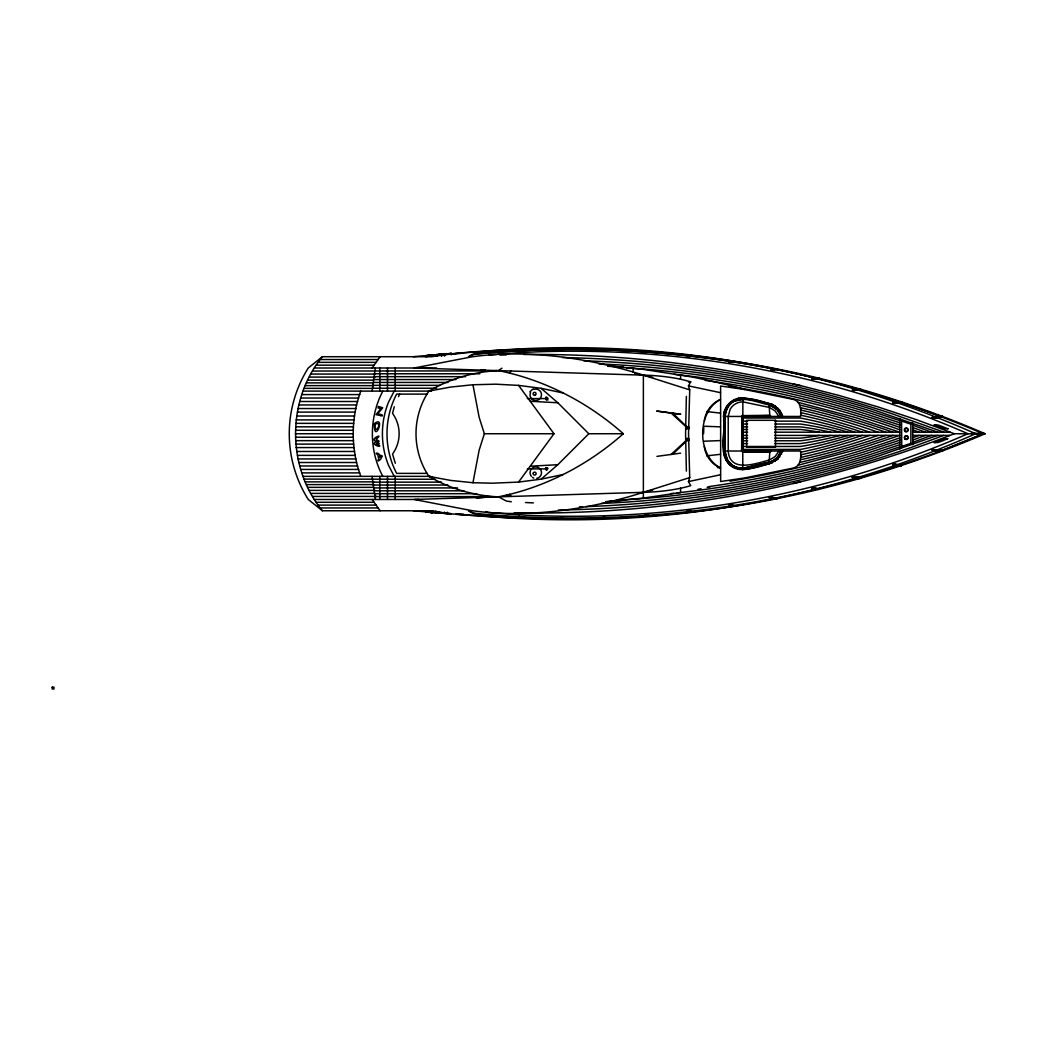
<?xml version="1.0" encoding="UTF-8"?>
<svg xmlns="http://www.w3.org/2000/svg" width="1037" height="1037" viewBox="0 0 1037 1037"><rect width="100%" height="100%" fill="white"/><g stroke="black" fill="none" stroke-linecap="round" stroke-linejoin="round"><path stroke-width="1.5" d="M723.528 451.017L800.538 451.017C801.458 457.343 800.72 466.533 793.02 468.115L744.773 477.94L720.65 481.531L720.611 386.023L744.786 389.536L793.033 399.362C800.72 400.956 801.458 410.121 800.538 416.446L723.528 416.446C726.315 431.846 717.526 451.445 729.244 464.42C740.34 475.516 756.232 465.406 769 464.032L777.633 459.378L782.818 451.017M723.528 440.466L724.967 440.466C724.163 449.721 724.448 461.219 733.937 466.093L733.211 467.389M781.833 451.017L777.063 458.756L769.026 463.059C755.403 467.298 731.279 474.946 725.33 455.645C723.761 443.914 725.381 432.001 724.669 420.192M912.703 442.41L912.716 422.902L910.875 424.198L901.568 421.009L899.727 418.455L899.935 448.982L901.749 446.441L910.875 443.369L912.703 444.692L912.703 442.41L931.459 435.397M769 464.032L769.882 451.017M893.272 464.109L901.749 465.367L892.714 464.68M560.719 518.033L562.961 518.539L560.784 518.215L562.663 518.669L561.043 518.37L562.871 518.176L561.406 517.761M686.377 396.341L685.561 433.738L686.377 471.122M704.266 446.545A26.962 25.342 85.4 0 0 720.482 467.959C696.786 455.891 696.644 411.559 720.495 399.465A26.962 25.212 -83.9 0 0 704.266 420.918M634.657 373.696L643.368 375.148A105.981 44.28 -4.2 0 1 683.733 379.944L690.746 381.785L688.451 385.868L689.722 389.886L688.542 433.738L689.722 477.577L688.451 481.596L690.746 485.679A105.981 44.293 4.2 0 1 643.368 492.329L637.561 493.301M703.579 433.738L703.825 427.322M771.204 498.019L776.817 498.603L770.621 497.527L776.7 498.667C848.227 484.448 918.069 462.321 985.15 433.738C825.906 365.037 649.486 336.895 476.787 353.163A19.262 19.172 -90 0 0 468.581 356.702L468.633 356.909A19.262 19.172 -90 0 1 476.839 353.928C648.306 337.829 823.521 365.335 981.832 433.168L983.245 433.738C824.532 501.947 648.786 529.726 476.787 513.535A19.262 19.094 -90 0 1 468.62 510.554L468.581 510.774A19.262 19.172 -90 0 0 476.787 514.3C576.805 523.542 678.094 518.306 776.622 498.797L776.622 498.136L776.622 498.797L770.841 498.149M814.797 489.321A1001.314 999.253 -58.1 0 1 476.787 515.454A122.897 57.139 0 0 1 431.846 510.761L322.377 510.761C286.679 467.441 286.679 400.036 322.377 356.715L431.846 356.715A192.558 89.519 0 0 1 476.787 352.01A1001.314 1000.122 90 0 1 975.674 433.738A1001.314 999.253 -58.1 0 1 816.326 488.933M519.291 350.778L518.526 350.843L519.952 350.558M360.811 476.359C350.713 449.099 350.713 418.365 360.811 391.105M812.541 379.127L818.906 378.453L811.777 378.985L818.919 378.375L812.282 379.425M742.764 469.826L742.855 401.876L743.775 397.767C733.263 396.99 723.722 405.973 723.528 416.446M444.367 512.032L444.225 513.626L447.232 513.924M429.24 510.593L429.007 512.252L432.39 512.589L426.09 511.876M433.272 511.215C434.27 513.872 427.84 512.848 429.37 510.684M432.805 512.641L432.922 511.332M413.283 510.761A1116.849 1116.784 -90 0 0 436.862 512.641C443.616 512.304 436.629 515.052 435.359 511.293M435.696 512.9L435.89 511.384M436.733 511.539L436.616 512.848L438.897 513.082M436.823 511.371L436.746 512.9L432.805 512.226M439.053 511.565L438.768 513.004M447.128 513.795L447.271 512.2M729.05 361.991L734.507 361.446L729.529 362.444M602.938 517.528L606.036 517.969L603.236 517.891M852.751 476.929L852.608 477.577M519.939 517.191L518.526 516.53L519.848 516.828M562.987 349.132C555.56 350.662 567.732 348.056 561.367 349.78M603.275 349.573C611.921 348.821 597.221 351.673 605.764 349.119L603.184 349.599M605.504 518.046L602.951 517.437L605.53 517.839M649.006 351.802L645.416 351.841L645.571 352.58L649.006 351.802L645.377 352.541M648.747 516.024L645.52 514.87L645.364 515.622L649.006 515.817L645.571 515.635L648.812 516.011L645.52 514.87M691.86 355.665L687.207 356.313L691.86 355.665L689.268 356.106M734.39 506.186L728.985 505.369L734.481 506.095M776.363 369.003L770.66 369.47M770.88 451.017L769.726 452.171L742.764 452.171L741.611 451.017L741.948 415.63L769.726 415.293L770.88 416.446M770.672 498.058L776.622 498.68L770.776 497.41M811.984 488.764L818.919 489.101L812.127 488.025L812.075 488.79L818.88 489.231L812.178 488.777M852.945 389.731L860.606 389.29L852.894 390.547L860.645 389.419L852.583 389.964M852.44 390.093L860.14 389.29L852.505 389.899M852.79 476.942L860.632 478.122L852.531 477.616L860.529 478.057L852.958 476.916M893.051 403.263L901.723 402.058L892.935 402.537L893.207 403.38L901.762 402.187L893.103 402.615M901.594 402.33L892.779 402.654L901.633 402.187M901.594 465.159L893.375 464.783M901.594 465.432L893.427 464.395M941.92 416.265C910.914 419.804 963.243 414.424 932.82 417.146M476.787 353.941A1039.826 1037.726 -90 0 1 941.907 417.03L932.548 417.807M981.832 434.309L941.907 450.447C911.523 448.217 963.529 452.625 932.419 450.006M941.765 450.836L932.38 450.058L932.833 449.552M971.449 433.738L985.15 433.738M984.191 433.842L954.299 433.738L916.215 419.596L877.665 406.802L838.687 395.369L799.32 385.323L759.628 376.677A1155.361 1153.248 90 0 0 523.633 354.473M372.102 391.105L375.342 368.005M432.027 476.813L428.877 476.359L450.564 480.403L472.95 482.723L479.159 450.11L484.357 433.738L479.159 417.367L472.95 384.753L450.564 387.073L428.877 391.105A77.023 77.023 0 0 0 428.877 476.359A154.046 152.387 -90 0 0 498.46 496.853L506.497 501.117L511.345 501.739M860.606 389.562L853.036 389.782L860.516 389.186M724.435 416.446C726.548 392.051 753.251 398.752 769.078 404.534L776.817 408.902L781.561 416.446M781.328 416.446L778.735 411.183L771.878 405.908L772.15 404.339L743.775 397.767M380.76 415.526L380.644 414.528L377.766 413.776L382.692 407.8L378.414 406.439L378.025 407.917L380.864 408.669L375.977 414.67L382.29 415.928M545.708 468.309L546.719 469.839M812.477 488.531L818.841 488.907M770.932 370.079L776.817 368.887M691.796 355.548L687.272 356.028C696.812 353.254 687.79 358.737 687.518 355.872M893.466 403.224L892.935 402.537M394.254 406.776L392.543 413.387A34.662 34.662 0 0 1 392.53 454.063L395.317 463.241M737.826 469.23L738.214 467.804L742.764 468.335L771.852 461.491L776.713 458.38L781.146 451.017M687.181 511.047L691.86 511.811L687.375 511.565L691.601 512.006L687.22 511.435L691.536 511.487L687.492 510.826M770.582 451.017L769.726 451.873L742.764 451.873L741.909 451.017L742.077 416.057L769.726 415.591L770.582 416.446M688.075 427.62C686.559 424.664 685.094 430.355 687.816 428.735M687.881 427.361C689.061 431.898 690.888 424.353 686.274 427.335M729.698 362.341C727.65 359.852 741.753 361.939 729.504 361.706M852.984 476.994L860.516 477.824L852.531 477.111M781.328 451.017L778.761 456.28L771.878 461.634L742.764 468.465M781.561 451.017L776.907 458.6L769.052 462.8M782.144 451.017L777.231 458.95L769.013 463.358C755.714 466.132 736.205 475.426 726.963 460.065C722.62 451.951 725.148 442.475 724.487 433.712C722.53 419.778 724.941 397.962 743.698 398.934M782.481 451.017L777.426 459.158L769.013 463.682C752.071 469.385 726.12 476.152 723.852 451.017C724.5 437.847 722.776 424.509 724.656 411.443C730.774 391.83 755.027 398.921 769.026 403.639C775.339 405.221 780.602 410.211 782.481 416.446M562.871 348.834L561.354 349.171L562.871 349.3M561.056 517.606L562.469 518.474M860.256 477.668C860.71 480.662 842.316 475.244 860.373 478.329M901.101 402.123L893.142 402.499L893.337 403.186M901.231 465.224L892.844 464.226M941.726 416.835C912.793 419.466 961.597 414.372 933.209 417.535L942.296 416.718M941.777 416.576L932.483 417.73M398.532 396.627L399.608 394.099M382.822 391.105C369.016 417.354 368.77 450.175 382.822 476.359M774.367 407.372L775.054 405.934L772.15 404.339M545.851 468.037C544.788 472.963 550.699 465.963 545.605 468.244M778.904 451.017L775.183 456.539L769.648 459.935C756.466 463.319 729.776 473.455 728.22 451.017L728.22 416.446L730.191 409.161A14.609 14.609 0 0 1 742.855 401.863L769.635 407.489L775.145 410.95L778.904 416.446M394.216 391.105L388.473 402.278A84.723 84.723 0 0 0 388.473 465.198L394.216 476.359M770.245 451.147L742.336 451.251L742.194 416.446L770.31 416.446M529.868 391.83L533.109 388.823M545.942 398.039C550.854 405.078 544.658 391.208 546.292 399.828M770.063 451.017L742.479 451.082L742.427 416.446L770.063 416.446M372.102 368.005L380.138 356.715M853.075 477.59L860.567 478.251L853.205 477.474M472.95 482.723L492.147 483.203L518.565 482.088L553.991 433.738L518.565 385.388L495.725 384.183L472.95 384.753M648.942 351.53L645.286 352.489L648.514 351.867M509.569 373.113L511.228 371.039M727.598 407.36C737.1 392.569 756.012 402.447 769.091 404.871L771.878 405.908M781.146 416.446C778.528 412 777.62 408.656 775.054 405.934M812.36 488.699L818.88 489.231M932.639 450.447C951.227 451.069 938.615 452.21 932.794 449.695M506.678 495.012L508 495.543L509.608 494.377A224.044 179.245 -37.8 0 0 623.328 433.738L588.796 433.738L557.828 464.706L541.158 479.146L518.565 482.088M729.244 464.42L730.281 463.383M687.855 440.194C685.211 441.943 686.416 436.188 688.062 439.066M672.741 454.232L687.505 440.025M671.056 454.465L686.701 440.025M437.07 356.028L436.784 354.511L447.673 353.902M322.377 356.715L308.261 368.005A123.234 123.234 0 0 0 308.261 499.471L322.377 510.761M519.783 516.802L518.681 516.97M941.726 416.459L932.924 417.159L942.166 416.42M942.05 416.887L932.82 417.911M376.431 443.784L379.179 441.218L376.003 439.221C385.79 431.69 366.955 440.012 377.196 441.412C367.228 444.808 387.281 449.034 376.431 443.784L379.348 443.538M853.088 390.508L860.516 389.653M428.877 391.105A154.046 152.387 90 0 1 498.46 370.624L501.986 368.174M519.641 350.675L518.746 351.154L519.9 350.61M429.02 355.51L425.494 355.834L429.007 355.315M933.093 449.682L942.309 450.836L932.924 449.578M778.593 411.261L779.85 410.496L782.818 416.446M560.887 349.184L562.598 348.834L560.823 349.249M518.656 351.102L519.524 350.61M726.172 460.519L727.443 459.793L724.967 451.017L724.967 416.446L725.615 411.715L727.702 407.424L726.47 406.673M893.298 464.848L901.62 465.522L893.35 464.77M518.591 351.024L519.485 350.286L518.565 350.649M518.552 350.934L519.446 350.493M645.662 352.567L648.942 351.919M519.278 350.687L519.978 350.35L519.226 350.597M691.666 355.989L687.751 356.598M901.36 465.678L892.831 464.835M441.827 355.808L441.84 354.265M932.924 417.898L942.166 416.887M519.9 350.221L518.98 350.428M912.703 440.116L925.302 435.397M912.703 437.757L919.041 435.397M937.591 435.397L874.995 457.291A1093.737 1091.741 -90 0 1 585.866 506.626M518.617 350.558L519.524 350.221M899.935 437.757L897.485 438.664A993.602 991.8 90 0 1 729.918 481.168M943.67 435.397L911.769 447.232A1116.849 1114.814 -90 0 1 558.399 510.01M954.299 433.738C891.198 458.289 826.009 477.396 759.628 490.799A1155.361 1153.248 -90 0 1 517.385 512.926L514.222 512.822M518.694 350.493L519.576 350.182M797.855 465.315L859.245 448.878L899.857 435.397L878.132 435.384L875.915 436.162A693.209 691.951 -90 0 1 800.538 457.46M885.857 435.397L883.018 436.396A770.232 768.832 -90 0 1 800.408 459.793M869.706 435.397L868.215 435.916A616.185 615.071 -90 0 1 800.538 454.88M893.026 435.397L889.552 436.603A924.291 922.606 -90 0 1 799.734 462.45M862.343 435.397L861.553 435.67A539.162 538.19 -90 0 1 800.538 452.288M743.685 399.245L734.559 401.112L733.924 399.802M562.961 349.197L561.484 349.326M899.935 444.627L869.849 454.647A1039.826 1037.933 -90 0 1 621.15 500.015M899.935 446.804L872.428 455.969A1066.775 1064.83 -90 0 1 601.24 503.476M562.806 349.326L560.991 349.832L562.598 349.3M899.935 442.371L867.217 453.208A1024.413 1022.547 -90 0 1 676.98 492.925M546.784 470.02L547.692 468.685L546.343 467.765M900.388 439.973L864.586 451.769A1009.014 1007.173 -90 0 1 708.375 486.69M689.722 477.577L643.368 492.329A231.07 116.014 -15.5 0 1 539.655 512.602L525.292 513.328A231.07 116.014 -15.5 0 1 471.498 510.58L414.204 499.471L643.368 492.329L652.701 490.06M878.132 435.384L848.072 435.41L844.636 436.434A385.116 384.416 90 0 1 800.538 446.48L742.764 446.48M425.481 511.772L429.214 512.058M840.126 435.41L838.466 435.864A346.604 345.982 -90 0 1 800.538 443.59L774.859 443.59M724.228 455.943L725.628 455.567M780.07 413.737L781.587 413.335M428.294 355.6L426.181 355.561M562.469 349.132L560.771 349.339M603.547 350.286L605.906 349.741M603.625 350.221L605.958 349.689L603.69 350.143M830.754 435.41L828.291 435.981A308.093 307.535 -90 0 1 800.538 440.777L774.859 440.777M605.699 349.767L603.249 350.312L605.634 349.741M793.033 483.514L800.538 481.842M498.46 496.853L509.595 494.364L511.267 496.438M438.184 354.46L440.868 354.395M688.451 481.596L720.482 474.752M541.158 479.146L563.182 474.492M546.434 397.702L547.756 398.143M561.263 349.119L562.547 348.873M606.023 349.43L603.003 349.832M819.373 435.41L818.595 435.553A269.581 269.089 -90 0 1 800.538 438.145L774.859 438.145M444.29 354.2L444.29 355.652M447.725 353.747L444.432 353.85L447.284 353.617M451.212 353.578L447.958 353.76L450.823 353.345M691.796 355.924L687.946 356.378M688.503 382.135L690.746 381.785M605.53 349.365L603.041 349.741L605.841 349.236M605.66 501.688L643.368 498.084L680.57 492.549L680.57 488.155M603.651 349.676L605.906 349.275M649.019 351.724L645.908 352.074M687.362 356.559L691.472 355.963L687.298 356.495M429.098 511.682L432.26 511.993M734.326 361.783L729.076 361.9M656.939 456.371L680.609 453.169M687.233 356.417L691.368 355.872L687.207 356.313M729.763 362.263L734.481 361.654M645.26 351.945L648.553 351.53M770.621 369.859L776.363 369.146L770.595 369.755M812.088 379.438L818.647 378.648L811.984 379.399M451.147 353.41L450.939 354.602M811.906 379.348L818.465 378.57L811.777 378.985M645.325 351.88L648.618 351.491L645.416 351.841M811.841 379.27L818.413 378.518M476.385 498.304L485.407 497.254M645.714 351.854L648.89 351.491M441.684 355.717L441.438 354.097L436.72 354.874M645.623 351.828L648.825 351.465L645.52 351.815M706.819 455.852L720.482 454.31M771.334 369.82L776.856 369.211M812.502 379.231L818.88 378.518M852.92 390.482L860.127 389.653M729.75 361.874L734.481 361.382L729.685 361.796M771.347 369.729L776.882 369.146L771.347 369.626M852.634 390.43L860.256 389.808M811.815 378.894L818.465 378.194L811.867 378.803M860.632 389.497L853.282 390.081M892.87 403.199L901.36 402.576M770.724 369.392L776.493 368.835M729.309 361.719L734.326 361.265M812.477 378.842L818.88 378.246L811.945 378.738M942.296 416.576L933.196 417.431L942.27 416.511M434.425 354.861L436.707 354.654L434.425 354.965M443.758 354.006L441.49 354.187M434.529 356.002L436.81 355.795L434.542 356.093M770.802 369.341L776.7 368.809M892.74 403.043L901.127 402.33M893.401 403.108L901.723 402.33M606.23 501.804L623.431 500.288L612.543 500.923M771.1 369.328L776.765 368.835M932.548 417.263L941.907 416.42M852.466 389.99L860.114 389.355M488.868 354.939L518.565 352.684A989.752 988.572 -80.4 0 1 967.975 433.738A989.752 987.976 -63.6 0 1 518.539 514.793L488.868 512.524A15.399 15.386 0 0 1 485.86 511.565M860.386 389.186L852.647 389.769L860.256 389.044M893.038 402.499L901.684 401.993M440.051 354.369L441.101 354.434M932.743 450.473L942.179 450.836M530.4 466.196L557.828 464.706M703.773 441.231L720.482 440.582M500.028 355.108L506.341 354.913M686.3 440.038C691.018 442.955 688.918 435.397 687.907 440.012M451.121 514.054L448.762 513.756M320.368 359.541L378.129 359.541M318.359 362.354L376.12 362.354M316.35 365.18L374.111 365.18M314.341 368.005L436.668 368.005M312.655 371.039L492.147 370.896A1024.413 1022.547 -90 0 1 496.853 370.572M374.538 373.774L479.859 373.774M310.97 374.059L375.057 374.059M374.137 376.664L465.548 376.664M309.298 377.092L375.031 377.092M373.722 379.555L455.93 379.555M307.613 380.125L373.398 380.125M373.32 382.446L447.906 382.446M306.472 382.873L373.579 382.873M372.918 385.336L439.882 385.336M305.332 385.621L373.735 385.621M372.503 388.227L436.668 388.227M304.191 388.356L372.374 388.369M303.05 391.105L431.301 391.105M427.27 394.099L396.652 394.099C383.794 418.546 383.794 448.917 396.652 473.378L427.27 473.378M301.819 394.578L359.735 394.578M300.821 398.039L358.659 398.039M527.302 398.584L546.564 398.584M299.823 401.5L357.596 401.5M298.812 404.961L356.508 404.961M298.06 408.539L355.872 408.539M297.45 412.104L355.237 412.104M296.789 416.006L354.537 416.006M742.764 418.028L800.538 418.028A462.139 461.296 90 0 1 854.929 432.196M296.115 419.894L353.928 419.894M723.528 420.192L724.967 420.192L724.876 426.946L723.528 426.946M742.764 421.126L747.586 421.126M774.859 421.126L800.538 421.126A385.116 384.416 90 0 1 844.636 431.185L848.072 432.196L899.727 432.196L856.51 417.872L797.984 402.304M295.921 423.355L353.721 423.355M742.764 424.042L747.586 424.042M774.859 424.042L800.538 424.042A346.604 345.982 90 0 1 838.466 431.755L840.113 432.196M295.726 426.816L353.513 426.816M742.764 426.894L747.586 426.894M774.859 426.894L800.538 426.894A308.093 307.535 90 0 1 828.291 431.651L830.702 432.196M742.764 429.474L747.586 429.474M774.859 429.474L800.538 429.474A269.581 269.089 90 0 1 818.595 432.053L819.36 432.196M295.532 430.277L353.306 430.277M742.764 432.196L747.56 432.196M774.678 432.196L848.072 432.196M912.716 432.196L950.151 432.196M971.643 433.401L984.087 433.466M971.462 433.635L984.191 433.647M295.338 433.738L353.111 433.738M484.357 433.738L553.991 433.738M971.734 434.114L983.919 434.114M912.703 435.397L949.84 435.397M742.764 435.41L747.56 435.41M774.678 435.41L848.072 435.41M295.532 437.199L353.306 437.199M742.764 438.145L747.586 438.145M295.726 440.66L353.513 440.66M742.764 440.777L747.586 440.777M742.764 443.59L747.586 443.59M295.921 444.108L353.721 444.108M723.528 447.219L724.967 447.219M296.115 447.569L353.928 447.569M742.764 449.423L800.538 449.423A462.139 461.296 -90 0 0 854.929 435.41M296.789 451.471L354.537 451.471M297.45 455.373L355.237 455.373M298.06 458.937L355.872 458.937M298.812 462.515L356.508 462.515M299.823 465.976L357.596 465.976M527.302 468.893L546.564 468.893M300.821 469.437L358.659 469.437M301.819 472.898L359.735 472.898M303.05 476.359L430.174 476.359M304.191 479.107L435.06 479.25M305.332 481.855L373.735 481.855M372.918 482.14L441.477 482.14M306.472 484.59L373.579 484.603M373.32 485.031L447.906 485.031M307.613 487.351L373.398 487.351M373.722 487.921L457.524 487.921M309.298 490.384L375.031 490.384M374.137 490.812L463.954 490.812M310.97 493.418L375.057 493.418M374.538 493.69L476.787 493.703M312.655 496.438L376.677 496.438M374.94 496.58L490.605 496.593M314.341 499.471L419.013 499.471M316.35 502.297L374.111 502.297M318.359 505.11L376.12 505.11M320.368 507.936L378.129 507.936M723.528 433.699L724.967 433.725M633.931 368.291L633.076 368.278L633.179 372.231M533.407 502.893L525.474 502.53M689.722 389.886L643.368 375.148L414.204 368.005L471.498 356.897A231.07 116.014 15.5 0 1 525.292 354.148L539.655 354.874A231.07 116.014 15.5 0 1 643.368 375.148L652.701 377.416M703.773 426.233L720.482 426.842M530.4 401.28L557.828 402.771L588.796 433.738M546.343 399.712L547.653 398.208M607.876 366.281L612.543 366.554M617.209 366.826L623.431 367.189L607.812 365.776M436.927 512.693L436.071 512.628L436.862 512.835M450.823 513.95L447.919 513.717L450.991 513.872M432.753 512.395L435.216 512.706M932.548 450.408L941.907 451.212M941.842 451.017L932.483 450.33L941.726 451.017M608.797 366.022L643.368 369.379L691.381 376.885A693.209 691.951 90 0 1 744.786 389.536M892.883 464.77L901.412 465.548M932.393 450.162L941.777 450.901M860.14 478.187L852.414 477.344L860.256 478.446M852.427 477.448L860.114 478.122M853.14 477.513L860.606 478.187M440.219 513.146L442.501 513.263M932.6 449.734L942.102 450.577M893.453 464.602L901.749 465.367M811.893 488.725L818.841 489.295M860.632 478.122L853.166 477.422L860.516 477.992M811.815 488.66L818.465 489.295M776.389 498.538L770.53 497.708L776.363 498.408M734.118 506.186L729.167 505.706L734.442 506.147M852.453 477.15L860.14 477.927M818.413 489.231L811.725 488.375M853.166 477.227L860.632 477.992M893.129 464.161L901.62 465.056M771.256 497.929L776.856 498.538M687.661 511.565L691.796 511.928M706.819 411.598L720.482 413.115M771.295 497.734C791.879 500.093 752.836 495.543 776.441 498.214M480.662 369.678L485.407 370.222M648.89 515.985L645.662 515.609L649.019 515.752M645.364 515.622L648.682 516.011M728.985 505.369L733.989 505.952M811.854 488.116L818.465 488.907M818.647 488.829L811.932 488.064M770.698 497.449L776.882 498.33M729.737 505.291L734.507 505.887L729.698 505.2M670.213 412.895L673.57 413.322M663.654 412.013L665.521 412.246M771.282 497.643L776.856 498.266M687.881 511.371L691.835 511.604M518.565 385.388L541.158 388.331L563.182 392.984M717.448 467.57L720.482 467.959M645.144 515.428L648.514 515.882M734.442 505.771L729.374 504.993L734.326 505.693M734.066 505.771L729.102 505.097L734.118 505.719M687.233 510.969L691.407 511.552M648.488 515.817L645.131 515.143L648.514 515.609M691.666 511.487L687.777 510.917M645.831 515.091L648.981 515.609L645.701 514.935M645.779 515L648.942 515.558M645.234 514.974L648.812 515.493M560.939 518.344L562.663 518.669M562.961 518.539L561.393 518.228L562.987 518.474M560.861 518.293L562.495 518.539M606.023 517.904L603.586 517.243L605.906 517.735M688.451 385.868L720.495 392.673M793.033 383.949L800.538 385.634M380.644 414.528L382.16 414.93M780.096 453.7L781.574 454.102M724.344 411.365L725.731 411.741L724.85 420.192M561.458 517.839L562.961 518.28M562.495 518.28L560.952 517.632M900.375 425.274L864.547 413.517A1024.413 1022.547 -90 0 0 680.311 374.966M899.727 420.633L869.784 410.743A1066.775 1064.83 -90 0 0 598.867 363.909M899.727 422.811L867.191 412.078A1039.826 1037.933 -90 0 0 626.542 367.824M862.291 432.183L861.553 431.936A539.162 538.19 90 0 0 800.538 415.176M769.065 404.274L776.998 408.708L781.833 416.446M892.961 432.196L889.552 431.003A924.291 922.606 -90 0 0 799.734 405.026M885.792 432.196L883.018 431.211A770.232 768.832 -90 0 0 800.408 407.671M878.041 432.183L875.915 431.444A693.209 691.951 90 0 0 800.538 410.017M869.615 432.183L868.215 431.69A616.185 615.071 -90 0 0 800.538 412.596M769.091 404.728L776.674 409.071M943.955 432.196L891.418 413.53A1116.849 1114.814 -90 0 0 562.611 357.571M899.727 429.798L894.529 427.892A993.602 991.8 -90 0 0 728.739 386.179M899.727 427.413L897.459 426.583A1009.014 1007.173 -90 0 0 705.238 380.398M937.824 432.196L872.363 409.408A1093.737 1091.741 -90 0 0 583.598 360.785M912.716 425.183L931.641 432.196M912.716 427.477L925.432 432.196M912.716 429.837L919.106 432.196M518.604 516.906L519.524 517.243L518.513 516.724M518.552 516.828L519.485 517.191M733.781 466.365L738.137 468.102M737.994 468.62C715.452 459.767 726.185 430.109 724.954 411.52C731.072 392.038 755.182 399.401 769.039 403.963C775.157 405.558 780.317 410.367 782.144 416.446M981.832 433.168L983.245 433.738M518.578 516.439L519.524 516.867L518.643 516.361M778.631 456.202L779.837 456.915M518.733 516.309L519.576 516.828M518.824 516.283L519.641 516.802M541.158 388.331L557.828 402.771M671.056 413.011L686.675 427.348M672.741 413.219L687.479 427.361M742.725 451.017L742.609 416.446L769.882 416.446L769.013 403.289M729.737 402.732L730.722 403.795M776.713 458.38L777.633 459.378M777.646 407.995L779.85 410.496M372.102 499.471L380.138 510.761M774.458 460.247L775.041 461.426M738.72 398.117L739.044 399.582M771.852 461.491L772.137 462.995M372.102 476.359L375.342 499.471M451.147 353.163L451.341 354.732M444.795 353.941L444.938 355.574M444.523 355.691L444.354 353.824L443.901 355.522M441.192 354.084L441.282 355.821M437.031 354.473L437.134 355.613M436.797 354.9L436.901 356.028M434.542 356.235L434.127 354.745L434.023 356.3M434.088 355.16L434.192 356.3M901.568 421.009L901.749 446.441M910.875 424.198L910.875 443.369M818.647 377.999L818.647 378.764M818.647 488.712L818.647 489.49M776.622 368.692L776.622 369.457M734.248 361.135L734.248 361.9M734.248 505.576L734.248 506.341M691.601 355.354L691.601 356.119M691.601 511.358L691.601 512.122M680.57 374.927L680.57 379.322M648.747 351.336L648.747 352.113M643.368 375.148L643.368 498.084M605.764 517.593L605.764 518.357M562.728 348.678L562.728 349.456M562.728 518.02L562.728 518.798M519.718 350.026L519.718 350.804M395.214 368.005L395.214 391.105M395.214 476.359L395.214 499.471M387.501 368.005L387.501 391.105M387.501 476.359L387.501 499.471M379.801 368.005L379.801 391.105M379.801 476.359L379.801 499.471M425.442 356.715A1001.314 1000.757 31.4 0 1 519.861 349.417M413.283 356.715A1116.849 1116.784 -90 0 1 443.162 354.421M449.462 354.045A1116.849 1116.784 -90 0 1 460.48 353.461M535.922 518.409A1001.314 1001.223 -90 0 1 521.481 518.111M511.85 517.787A1001.314 1001.223 -90 0 1 455.774 514.093M450.978 513.626A1001.314 1001.223 -90 0 1 425.442 510.761M463.63 514.158A1116.849 1116.784 -90 0 1 457.33 513.859M447.88 513.341A1116.849 1116.784 -90 0 1 441.581 512.952M498.46 370.624A224.018 179.232 37.8 0 1 623.341 433.751M710.254 486.729A693.209 691.951 -90 0 1 707.195 487.416M701.064 488.725A693.209 691.951 -90 0 1 697.992 489.36M533.796 389.406A5.781 5.742 -50.3 0 1 541.508 394.254A5.781 5.742 -50.3 0 1 534.781 400.489A5.781 5.742 -50.3 0 1 530.555 392.414M531.359 476.346A5.781 5.742 50.3 0 1 532.914 467.661A5.781 5.742 50.3 0 1 541.184 470.746A5.781 5.742 50.3 0 1 536.764 478.355M533.796 478.07A5.781 5.742 50.3 0 1 532.461 477.37M674.076 374.266A1024.413 1022.547 -90 0 1 678.755 374.785M582.638 506.743A1093.737 1091.741 -90 0 1 579.398 506.834M617.067 367.254A1039.826 1037.933 -90 0 1 620.217 367.435M673.843 493.275A1024.413 1022.547 -90 0 1 670.693 493.599M687.155 511.15L691.329 511.747L687.155 511.15M374.37 423.614C373.787 445.612 386.295 414.346 374.37 423.614M375.459 423.757C372.503 437.42 384.364 421.683 375.459 423.757M519.446 516.983L518.526 516.53L519.446 516.983M562.469 518.344L560.719 517.93L562.469 518.344M605.504 349.43L602.99 350.026L605.504 349.508M606.036 517.969L603.703 517.606L606.036 517.969M381.94 455.995L381.862 456.565C381.681 459.676 375.77 463.358 378.738 458.73L377.779 454.763C372.62 451.613 381.836 453.026 379.581 457.46L380.942 455.347L381.94 455.995M533.251 473.092L533.187 473.857A1.491 1.491 50.3 0 0 536.051 474.129L536.116 473.365A1.491 1.491 50.3 0 0 533.251 473.092M645.195 352.036L648.514 351.595L645.195 352.036M729.037 505.175L733.989 505.887L729.037 505.175M811.79 488.194L818.387 489.036L811.79 488.194M52.174 687.181L52.187 688.983L53.976 688.97L53.963 687.168L52.174 687.181M771.282 369.911L776.765 369.302L771.282 369.911M562.922 518.604L561.237 518.344L562.922 518.604M860.243 477.824L852.686 476.968L860.243 477.824M432.701 355.25L429.175 355.237L432.701 355.25M943.242 440.505L939.924 441.814A4.213 1.4 -23.2 0 1 936.852 442.54L934.104 442.669L942.763 439.364A3.681 0.946 -21.2 0 1 945.679 438.69L947.961 438.69L943.242 440.505M519.057 517.009L519.783 517.32L519.057 517.009M563 349.067L561.51 349.521L563 349.067M562.547 349.262L560.823 349.715L562.495 349.197M605.582 349.689L603.08 350.208L605.53 349.638M648.488 351.802L645.183 352.321L648.475 351.724M691.329 355.73L687.207 356.209L691.342 355.665M818.919 378.375L812.541 379.036L818.919 378.375M775.507 420.296L746.614 420.296L746.614 447.167L775.507 447.167L775.507 420.296M947.961 428.787L945.692 428.787A3.681 0.946 21.2 0 1 942.763 428.1L934.104 424.807L936.852 424.924A4.187 1.426 23.4 0 1 939.924 425.65L947.961 428.787M770.984 497.384L776.817 498.214L770.984 497.384M818.789 488.868L812.321 488.09L818.724 488.842M648.618 515.985L645.286 515.583L648.553 515.946M680.609 414.269L656.939 411.106L680.609 414.269M563 518.409L561.484 518.046L562.987 518.344M534.703 395.291A1.491 1.491 -50.3 0 0 535.792 392.945A1.491 1.491 -50.3 0 0 533.225 393.192A1.491 1.491 -50.3 0 0 534.703 395.291M905.301 431.573A1.931 1.931 0 0 0 908.192 429.901A1.931 1.931 0 0 0 905.301 428.229A1.931 1.931 0 0 0 905.301 431.573M905.301 439.273A1.931 1.931 0 0 0 908.192 437.601A1.931 1.931 0 0 0 905.301 435.942A1.931 1.931 0 0 0 905.301 439.273M905.495 438.936A1.543 1.543 0 0 0 907.803 437.601A1.543 1.543 0 0 0 905.495 436.266A1.543 1.543 0 0 0 905.495 438.936M905.495 431.236A1.543 1.543 0 0 0 907.803 429.901A1.543 1.543 0 0 0 905.495 428.566A1.543 1.543 0 0 0 905.495 431.236"/></g></svg>
